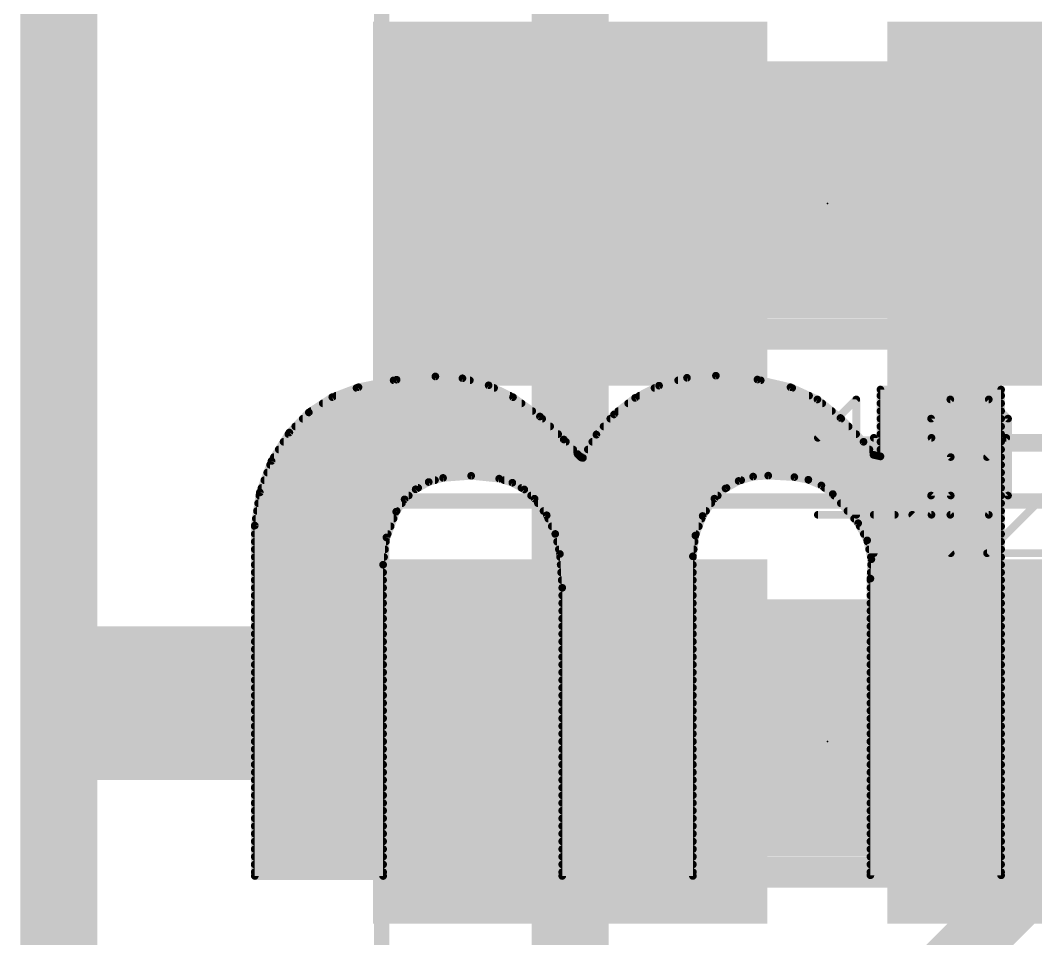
# Model space of a CAD drawing. Extents: x -29 to 78, y -15 to 21.
# Drawn here: x -0.127 to 3.228, y 6.968 to 10.004 of the extents above; entities that cross this region are included whole.
import ezdxf

# ---------------------------------------------------------------- set-up
doc = ezdxf.new("R2010")
doc.units = 0
for name, color, linetype in [('1', 12, 'CONTINUOUS'), ('16', 132, 'CONTINUOUS'), ('20', 53, 'CONTINUOUS'), ('21', 53, 'CONTINUOUS'), ('22', 53, 'CONTINUOUS'), ('23', 53, 'CONTINUOUS'), ('25', 253, 'CONTINUOUS'), ('27', 253, 'CONTINUOUS'), ('29', 253, 'CONTINUOUS'), ('31', 253, 'CONTINUOUS'), ('39', 12, 'CONTINUOUS'), ('51', 53, 'CONTINUOUS')]:
    doc.layers.add(name, color=color, linetype=linetype)

# ---------------------------------------------------------------- blocks, each defined once
blk = doc.blocks.new('RECT')
blk.add_solid([(-0.5, -0.5), (0.5, -0.5), (-0.5, 0.5), (0.5, 0.5)])

msp = doc.modelspace()

# ---------------------------------------------------------------- linework, layer by layer
at = {"layer": '1'}
for points, const_width in [([(0, 20.32), (0, 7.874)], 0.254), ([(1.69, 9.398), (1.69, 11.176)], 0.254), ([(1.69, 7.62), (1.69, 9.398)], 0.254), ([(0, 7.874), (6.35, 7.874)], 0.254), ([(0, 7.62), (0, 0)], 0.254), ([(13.97, 7.62), (0, 7.62)], 0.254), ([(1.69, 6.565), (1.69, 7.62)], 0.254), ([(1.905, 7.605), (1.69, 7.62)], 0.1524), ([(3.175, 7.112), (3.175, 7.605)], 0.2032), ([(3.175, 7.605), (3.39, 7.62)], 0.1524), ([(2.794, 6.731), (3.175, 7.112)], 0.2032)]:
    msp.add_lwpolyline(points, dxfattribs=dict(at, const_width=const_width))
for points, const_width in [([(1.7535, 9.398, 1), (1.6265, 9.398)], 0.127), ([(1.6265, 9.398, 1), (1.7535, 9.398)], 0.127), ([(0, 7.9375, 1), (0, 7.8105)], 0.127), ([(-0.0635, 7.874, 1), (0.0635, 7.874)], 0.127), ([(0.0635, 7.62, 1), (-0.0635, 7.62)], 0.127), ([(0, 7.6835, 1), (0, 7.5565)], 0.127), ([(1.7535, 7.62, 1), (1.6265, 7.62)], 0.127), ([(1.6927, 7.658, 1), (1.6873, 7.582)], 0.0762), ([(3.2258, 7.605, 1), (3.1242, 7.605)], 0.1016), ([(1.6265, 7.62, 1), (1.7535, 7.62)], 0.127), ([(1.9023, 7.567, 1), (1.9077, 7.643)], 0.0762), ([(3.1723, 7.643, 1), (3.1777, 7.567)], 0.0762), ([(3.2109, 7.0761, 1), (3.1391, 7.1479)], 0.1016), ([(3.1242, 7.112, 1), (3.2258, 7.112)], 0.1016)]:
    msp.add_lwpolyline(points, format="xyb", dxfattribs=dict(at, const_width=const_width))
at = {"layer": '16', "const_width": 0.254}
for points in [[(0, 20.32), (0, 7.874)], [(0, 7.874), (6.35, 7.874)], [(0, 7.62), (0, 0)], [(13.97, 7.62), (0, 7.62)]]:
    msp.add_lwpolyline(points, dxfattribs=at)
at = {"layer": '16', "const_width": 0.127}
for points in [[(0, 7.9375, 1), (0, 7.8105)], [(-0.0635, 7.874, 1), (0.0635, 7.874)], [(0.0635, 7.62, 1), (-0.0635, 7.62)], [(0, 7.6835, 1), (0, 7.5565)]]:
    msp.add_lwpolyline(points, format="xyb", dxfattribs=at)
at = {"layer": '20', "const_width": 0.254}
msp.add_lwpolyline([(0, 20.32), (0, 0)], dxfattribs=at)
at = {"layer": '22', "const_width": 0.0254}
for points in [[(1.1166, 8.8158), (0.9906, 8.7909)], [(1.1066, 8.8138), (1.3585, 8.8138)], [(1.2446, 8.8265), (1.1166, 8.8158)], [(1.334, 8.8204), (1.2446, 8.8265)], [(1.4206, 8.7972), (1.334, 8.8204)], [(2.076, 8.8221), (1.9837, 8.796)], [(2.0468, 8.8138), (2.3197, 8.8138)], [(2.1717, 8.829), (2.076, 8.8221)], [(2.3089, 8.8163), (2.1717, 8.829)], [(2.4181, 8.7909), (2.3089, 8.8163)], [(0.9906, 8.7909), (0.904, 8.7582)], [(0.984, 8.7884), (1.4386, 8.7884)], [(1.5011, 8.7579), (1.4206, 8.7972)], [(1.9837, 8.796), (1.9047, 8.7557)], [(1.9688, 8.7884), (2.4236, 8.7884)], [(2.507, 8.7505), (2.4181, 8.7909)], [(3.114, 8.7833), (2.7153, 8.7833)], [(2.7153, 8.7833), (2.7153, 8.5623)], [(3.114, 7.178), (3.114, 8.7833)], [(0.904, 8.7582), (0.8265, 8.7075)], [(0.9166, 8.763), (1.4907, 8.763)], [(1.59, 8.6941), (1.5011, 8.7579)], [(1.9047, 8.7557), (1.8349, 8.701)], [(1.9191, 8.763), (2.4795, 8.763)], [(2.5832, 8.6893), (2.507, 8.7505)], [(2.7153, 8.763), (3.114, 8.763)], [(0.8337, 8.7122), (1.5648, 8.7122)], [(0.8725, 8.7376), (1.5294, 8.7376)], [(1.8491, 8.7122), (2.5547, 8.7122)], [(1.8816, 8.7376), (2.5231, 8.7376)], [(2.7153, 8.7376), (3.114, 8.7376)], [(2.7153, 8.7122), (3.114, 8.7122)], [(0.8265, 8.7075), (0.762, 8.6411)], [(0.8064, 8.6868), (1.5976, 8.6868)], [(1.6688, 8.6182), (1.59, 8.6941)], [(1.8349, 8.701), (1.7767, 8.6341)], [(1.8225, 8.6868), (2.5856, 8.6868)], [(2.6594, 8.6106), (2.5832, 8.6893)], [(2.7153, 8.6868), (3.114, 8.6868)], [(0.7817, 8.6614), (1.624, 8.6614)], [(1.8004, 8.6614), (2.6102, 8.6614)], [(2.7153, 8.6614), (3.114, 8.6614)], [(0.762, 8.6411), (0.7032, 8.5472)], [(0.7429, 8.6106), (1.676, 8.6106)], [(0.7588, 8.636), (1.6503, 8.636)], [(1.7145, 8.57), (1.6688, 8.6182)], [(1.7767, 8.6341), (1.7323, 8.5573)], [(1.7631, 8.6106), (2.6594, 8.6106)], [(1.7783, 8.636), (2.6348, 8.636)], [(2.6924, 8.5674), (2.6594, 8.6106)], [(2.7153, 8.636), (3.114, 8.636)], [(2.7153, 8.6106), (3.114, 8.6106)], [(0.727, 8.5852), (1.7001, 8.5852)], [(1.7484, 8.5852), (2.6788, 8.5852)], [(2.7153, 8.5852), (3.114, 8.5852)], [(0.7032, 8.5472), (0.6645, 8.4433)], [(0.7111, 8.5598), (1.7252, 8.5598)], [(1.7236, 8.5609), (1.7145, 8.57)], [(1.7276, 8.5582), (1.7236, 8.5609)], [(1.7323, 8.5573), (1.7276, 8.5582)], [(1.7337, 8.5598), (3.114, 8.5598)], [(2.7153, 8.5623), (2.6924, 8.5674)], [(0.6984, 8.5344), (3.114, 8.5344)], [(0.6795, 8.4836), (1.2434, 8.4836)], [(0.689, 8.509), (3.114, 8.509)], [(1.1794, 8.4536), (1.2225, 8.4777)], [(1.2225, 8.4777), (1.27, 8.4912)], [(1.27, 8.4912), (1.3628, 8.4982)], [(1.3628, 8.4982), (1.4554, 8.4887)], [(1.4554, 8.4887), (1.4989, 8.4754)], [(1.472, 8.4836), (2.255, 8.4836)], [(2.2034, 8.4564), (2.2467, 8.4811)], [(2.2467, 8.4811), (2.2946, 8.4955)], [(2.2946, 8.4955), (2.3444, 8.4988)], [(2.3444, 8.4988), (2.4308, 8.4938)], [(2.4308, 8.4938), (2.4771, 8.4851)], [(2.4771, 8.4851), (2.5202, 8.4662)], [(2.4806, 8.4836), (3.114, 8.4836)], [(0.6645, 8.4433), (0.6477, 8.3337)], [(0.6701, 8.4582), (1.1877, 8.4582)], [(1.1429, 8.4203), (1.1794, 8.4536)], [(1.4989, 8.4754), (1.5385, 8.453)], [(1.5292, 8.4582), (2.2065, 8.4582)], [(1.5385, 8.453), (1.5723, 8.4226)], [(2.1666, 8.4226), (2.2034, 8.4564)], [(2.5202, 8.4662), (2.5578, 8.4379)], [(2.5308, 8.4582), (3.114, 8.4582)], [(0.6629, 8.4328), (1.1566, 8.4328)], [(1.1151, 8.3795), (1.1429, 8.4203)], [(1.5609, 8.4328), (2.1777, 8.4328)], [(1.5723, 8.4226), (1.6124, 8.3677)], [(2.1279, 8.3654), (2.1666, 8.4226)], [(2.5578, 8.4379), (2.6416, 8.3414)], [(2.5622, 8.4328), (3.114, 8.4328)], [(0.6551, 8.382), (1.1168, 8.382)], [(0.659, 8.4074), (1.1341, 8.4074)], [(1.0829, 8.2945), (1.1151, 8.3795)], [(1.5834, 8.4074), (2.1563, 8.4074)], [(1.6019, 8.382), (2.1391, 8.382)], [(2.5843, 8.4074), (3.114, 8.4074)], [(2.6063, 8.382), (3.114, 8.382)], [(0.6512, 8.3566), (1.1064, 8.3566)], [(1.6124, 8.3677), (1.6407, 8.306)], [(1.6175, 8.3566), (2.1246, 8.3566)], [(2.1037, 8.3007), (2.1279, 8.3654)], [(2.6284, 8.3566), (3.114, 8.3566)], [(0.6477, 8.3337), (0.6477, 7.1755)], [(0.6477, 8.3312), (1.0968, 8.3312)], [(1.6291, 8.3312), (2.1151, 8.3312)], [(2.6416, 8.3414), (2.6714, 8.2848)], [(2.647, 8.3312), (3.114, 8.3312)], [(0.6477, 8.3058), (1.0871, 8.3058)], [(0.6477, 8.2804), (1.0811, 8.2804)], [(1.0719, 8.2042), (1.0829, 8.2945)], [(1.6407, 8.306), (1.6561, 8.2398)], [(1.6407, 8.3058), (2.1056, 8.3058)], [(1.6466, 8.2804), (2.1013, 8.2804)], [(2.0955, 8.2321), (2.1037, 8.3007)], [(2.6604, 8.3058), (3.114, 8.3058)], [(2.6714, 8.2848), (2.6853, 8.2224)], [(2.6724, 8.2804), (3.114, 8.2804)], [(0.6477, 8.255), (1.0781, 8.255)], [(1.6526, 8.255), (2.0982, 8.255)], [(2.678, 8.255), (3.114, 8.255)], [(0.6477, 8.2296), (1.075, 8.2296)], [(1.6561, 8.2398), (1.6637, 8.128)], [(1.6568, 8.2296), (2.0955, 8.2296)], [(2.0955, 7.1755), (2.0955, 8.2321)], [(2.6853, 8.2224), (2.6822, 8.1585)], [(2.6837, 8.2296), (3.114, 8.2296)], [(0.6477, 8.2042), (1.0719, 8.2042)], [(0.6477, 8.1788), (1.0719, 8.1788)], [(1.0719, 7.1755), (1.0719, 8.2042)], [(1.6585, 8.2042), (2.0955, 8.2042)], [(1.6602, 8.1788), (2.0955, 8.1788)], [(2.6832, 8.1788), (3.114, 8.1788)], [(2.6844, 8.2042), (3.114, 8.2042)], [(0.6477, 8.1534), (1.0719, 8.1534)], [(1.662, 8.1534), (2.0955, 8.1534)], [(2.6822, 8.1585), (2.6822, 7.178)], [(2.6822, 8.1534), (3.114, 8.1534)], [(0.6477, 8.128), (1.0719, 8.128)], [(1.6637, 8.128), (1.6637, 7.1755)], [(1.6637, 8.128), (2.0955, 8.128)], [(2.6822, 8.128), (3.114, 8.128)], [(0.6477, 8.1026), (1.0719, 8.1026)], [(0.6477, 8.0772), (1.0719, 8.0772)], [(1.6637, 8.1026), (2.0955, 8.1026)], [(1.6637, 8.0772), (2.0955, 8.0772)], [(2.6822, 8.1026), (3.114, 8.1026)], [(2.6822, 8.0772), (3.114, 8.0772)], [(0.6477, 8.0518), (1.0719, 8.0518)], [(1.6637, 8.0518), (2.0955, 8.0518)], [(2.6822, 8.0518), (3.114, 8.0518)], [(0.6477, 8.0264), (1.0719, 8.0264)], [(1.6637, 8.0264), (2.0955, 8.0264)], [(2.6822, 8.0264), (3.114, 8.0264)], [(0.6477, 8.001), (1.0719, 8.001)], [(0.6477, 7.9756), (1.0719, 7.9756)], [(1.6637, 8.001), (2.0955, 8.001)], [(1.6637, 7.9756), (2.0955, 7.9756)], [(2.6822, 8.001), (3.114, 8.001)], [(2.6822, 7.9756), (3.114, 7.9756)], [(0.6477, 7.9502), (1.0719, 7.9502)], [(1.6637, 7.9502), (2.0955, 7.9502)], [(2.6822, 7.9502), (3.114, 7.9502)], [(0.6477, 7.9248), (1.0719, 7.9248)], [(1.6637, 7.9248), (2.0955, 7.9248)], [(2.6822, 7.9248), (3.114, 7.9248)], [(0.6477, 7.8994), (1.0719, 7.8994)], [(0.6477, 7.874), (1.0719, 7.874)], [(1.6637, 7.8994), (2.0955, 7.8994)], [(1.6637, 7.874), (2.0955, 7.874)], [(2.6822, 7.8994), (3.114, 7.8994)], [(2.6822, 7.874), (3.114, 7.874)], [(0.6477, 7.8486), (1.0719, 7.8486)], [(1.6637, 7.8486), (2.0955, 7.8486)], [(2.6822, 7.8486), (3.114, 7.8486)], [(0.6477, 7.8232), (1.0719, 7.8232)], [(1.6637, 7.8232), (2.0955, 7.8232)], [(2.6822, 7.8232), (3.114, 7.8232)], [(0.6477, 7.7978), (1.0719, 7.7978)], [(0.6477, 7.7724), (1.0719, 7.7724)], [(1.6637, 7.7978), (2.0955, 7.7978)], [(1.6637, 7.7724), (2.0955, 7.7724)], [(2.6822, 7.7978), (3.114, 7.7978)], [(2.6822, 7.7724), (3.114, 7.7724)], [(0.6477, 7.747), (1.0719, 7.747)], [(1.6637, 7.747), (2.0955, 7.747)], [(2.6822, 7.747), (3.114, 7.747)], [(0.6477, 7.7216), (1.0719, 7.7216)], [(1.6637, 7.7216), (2.0955, 7.7216)], [(2.6822, 7.7216), (3.114, 7.7216)], [(0.6477, 7.6962), (1.0719, 7.6962)], [(1.6637, 7.6962), (2.0955, 7.6962)], [(2.6822, 7.6962), (3.114, 7.6962)], [(0.6477, 7.6708), (1.0719, 7.6708)], [(0.6477, 7.6454), (1.0719, 7.6454)], [(1.6637, 7.6708), (2.0955, 7.6708)], [(1.6637, 7.6454), (2.0955, 7.6454)], [(2.6822, 7.6708), (3.114, 7.6708)], [(2.6822, 7.6454), (3.114, 7.6454)], [(0.6477, 7.62), (1.0719, 7.62)], [(1.6637, 7.62), (2.0955, 7.62)], [(2.6822, 7.62), (3.114, 7.62)], [(0.6477, 7.5946), (1.0719, 7.5946)], [(1.6637, 7.5946), (2.0955, 7.5946)], [(2.6822, 7.5946), (3.114, 7.5946)], [(0.6477, 7.5692), (1.0719, 7.5692)], [(0.6477, 7.5438), (1.0719, 7.5438)], [(1.6637, 7.5692), (2.0955, 7.5692)], [(1.6637, 7.5438), (2.0955, 7.5438)], [(2.6822, 7.5692), (3.114, 7.5692)], [(2.6822, 7.5438), (3.114, 7.5438)], [(0.6477, 7.5184), (1.0719, 7.5184)], [(1.6637, 7.5184), (2.0955, 7.5184)], [(2.6822, 7.5184), (3.114, 7.5184)], [(0.6477, 7.493), (1.0719, 7.493)], [(1.6637, 7.493), (2.0955, 7.493)], [(2.6822, 7.493), (3.114, 7.493)], [(0.6477, 7.4676), (1.0719, 7.4676)], [(0.6477, 7.4422), (1.0719, 7.4422)], [(1.6637, 7.4676), (2.0955, 7.4676)], [(1.6637, 7.4422), (2.0955, 7.4422)], [(2.6822, 7.4676), (3.114, 7.4676)], [(2.6822, 7.4422), (3.114, 7.4422)], [(0.6477, 7.4168), (1.0719, 7.4168)], [(1.6637, 7.4168), (2.0955, 7.4168)], [(2.6822, 7.4168), (3.114, 7.4168)], [(0.6477, 7.3914), (1.0719, 7.3914)], [(1.6637, 7.3914), (2.0955, 7.3914)], [(2.6822, 7.3914), (3.114, 7.3914)], [(0.6477, 7.366), (1.0719, 7.366)], [(0.6477, 7.3406), (1.0719, 7.3406)], [(1.6637, 7.366), (2.0955, 7.366)], [(1.6637, 7.3406), (2.0955, 7.3406)], [(2.6822, 7.366), (3.114, 7.366)], [(2.6822, 7.3406), (3.114, 7.3406)], [(0.6477, 7.3152), (1.0719, 7.3152)], [(1.6637, 7.3152), (2.0955, 7.3152)], [(2.6822, 7.3152), (3.114, 7.3152)], [(0.6477, 7.2898), (1.0719, 7.2898)], [(1.6637, 7.2898), (2.0955, 7.2898)], [(2.6822, 7.2898), (3.114, 7.2898)], [(0.6477, 7.2644), (1.0719, 7.2644)], [(0.6477, 7.239), (1.0719, 7.239)], [(1.6637, 7.2644), (2.0955, 7.2644)], [(1.6637, 7.239), (2.0955, 7.239)], [(2.6822, 7.2644), (3.114, 7.2644)], [(2.6822, 7.239), (3.114, 7.239)], [(0.6477, 7.2136), (1.0719, 7.2136)], [(1.6637, 7.2136), (2.0955, 7.2136)], [(2.6822, 7.2136), (3.114, 7.2136)], [(0.6477, 7.1882), (1.0719, 7.1882)], [(0.6477, 7.1755), (1.0719, 7.1755)], [(1.6637, 7.1882), (2.0955, 7.1882)], [(1.6637, 7.1755), (2.0955, 7.1755)], [(2.6822, 7.1882), (3.114, 7.1882)], [(2.6822, 7.178), (3.114, 7.178)]]:
    msp.add_lwpolyline(points, dxfattribs=at)
at = {"layer": '22', "const_width": 0.0127}
for points in [[(1.1066, 8.8201, 1), (1.1066, 8.8075)], [(1.1161, 8.8221, 1), (1.1171, 8.8095)], [(1.1178, 8.8096, 1), (1.1154, 8.822)], [(1.245, 8.8328, 1), (1.2442, 8.8202)], [(1.2451, 8.8202, 1), (1.2441, 8.8328)], [(1.3356, 8.8265, 1), (1.3324, 8.8142)], [(1.3336, 8.814, 1), (1.3344, 8.8267)], [(1.3585, 8.8075, 1), (1.3585, 8.8201)], [(2.0468, 8.8201, 1), (2.0468, 8.8075)], [(2.0756, 8.8284, 1), (2.0765, 8.8157)], [(2.0777, 8.8159, 1), (2.0743, 8.8282)], [(2.1723, 8.8353, 1), (2.1711, 8.8227)], [(2.1722, 8.8227, 1), (2.1712, 8.8353)], [(2.3103, 8.8225, 1), (2.3075, 8.8101)], [(2.3083, 8.81, 1), (2.3095, 8.8226)], [(2.3197, 8.8075, 1), (2.3197, 8.8201)], [(0.984, 8.7948, 1), (0.984, 8.7821)], [(0.9894, 8.7971, 1), (0.9918, 8.7847)], [(0.9928, 8.785, 1), (0.9884, 8.7968)], [(1.4234, 8.8029, 1), (1.4178, 8.7915)], [(1.4189, 8.7911, 1), (1.4222, 8.8033)], [(1.4386, 8.7821, 1), (1.4386, 8.7948)], [(1.9688, 8.7948, 1), (1.9688, 8.7821)], [(1.982, 8.8021, 1), (1.9854, 8.7899)], [(1.9866, 8.7903, 1), (1.9808, 8.8017)], [(2.4207, 8.7967, 1), (2.4155, 8.7851)], [(2.4167, 8.7847, 1), (2.4195, 8.7971)], [(2.4236, 8.7821, 1), (2.4236, 8.7948)], [(2.7153, 8.7896, 1), (2.7153, 8.777)], [(2.7216, 8.7833, 1), (2.709, 8.7833)], [(3.1204, 8.7833, 1), (3.1077, 8.7833)], [(3.114, 8.777, 1), (3.114, 8.7896)], [(0.9017, 8.7642, 1), (0.9062, 8.7523)], [(0.9074, 8.7529, 1), (0.9005, 8.7636)], [(0.9166, 8.7693, 1), (0.9166, 8.7567)], [(1.4907, 8.7567, 1), (1.4907, 8.7693)], [(1.5048, 8.7631, 1), (1.4974, 8.7527)], [(1.4983, 8.7522, 1), (1.5039, 8.7636)], [(1.9018, 8.7613, 1), (1.9076, 8.75)], [(1.9086, 8.7507, 1), (1.9008, 8.7607)], [(1.9191, 8.7693, 1), (1.9191, 8.7567)], [(2.4795, 8.7567, 1), (2.4795, 8.7693)], [(2.511, 8.7554, 1), (2.5031, 8.7455)], [(2.5044, 8.7447, 1), (2.5097, 8.7562)], [(2.7153, 8.7693, 1), (2.7153, 8.7567)], [(3.114, 8.7567, 1), (3.114, 8.7693)], [(0.8337, 8.7186, 1), (0.8337, 8.7059)], [(0.8725, 8.7439, 1), (0.8725, 8.7313)], [(1.5294, 8.7313, 1), (1.5294, 8.7439)], [(1.5648, 8.7059, 1), (1.5648, 8.7186)], [(1.8491, 8.7186, 1), (1.8491, 8.7059)], [(1.8816, 8.7439, 1), (1.8816, 8.7313)], [(2.5231, 8.7313, 1), (2.5231, 8.7439)], [(2.5547, 8.7059, 1), (2.5547, 8.7186)], [(2.7153, 8.7439, 1), (2.7153, 8.7313)], [(2.7153, 8.7186, 1), (2.7153, 8.7059)], [(3.114, 8.7313, 1), (3.114, 8.7439)], [(3.114, 8.7059, 1), (3.114, 8.7186)], [(0.8064, 8.6931, 1), (0.8064, 8.6805)], [(0.823, 8.7128, 1), (0.83, 8.7022)], [(0.8311, 8.7031, 1), (0.822, 8.7119)], [(1.5944, 8.6987, 1), (1.5856, 8.6895)], [(1.5863, 8.6889, 1), (1.5937, 8.6993)], [(1.5976, 8.6805, 1), (1.5976, 8.6931)], [(1.8225, 8.6931, 1), (1.8225, 8.6805)], [(1.8309, 8.706, 1), (1.8388, 8.696)], [(1.8396, 8.6969, 1), (1.8301, 8.7052)], [(2.5878, 8.6937, 1), (2.5786, 8.6849)], [(2.5792, 8.6843, 1), (2.5872, 8.6943)], [(2.5856, 8.6805, 1), (2.5856, 8.6931)], [(2.7153, 8.6931, 1), (2.7153, 8.6805)], [(3.114, 8.6805, 1), (3.114, 8.6931)], [(0.7817, 8.6677, 1), (0.7817, 8.6551)], [(1.624, 8.6551, 1), (1.624, 8.6677)], [(1.8004, 8.6677, 1), (1.8004, 8.6551)], [(2.6102, 8.6551, 1), (2.6102, 8.6677)], [(2.7153, 8.6677, 1), (2.7153, 8.6551)], [(3.114, 8.6551, 1), (3.114, 8.6677)], [(0.7429, 8.6169, 1), (0.7429, 8.6043)], [(0.7588, 8.6424, 1), (0.7588, 8.6297)], [(0.7574, 8.6455, 1), (0.7666, 8.6367)], [(0.7674, 8.6377, 1), (0.7566, 8.6445)], [(1.6503, 8.6297, 1), (1.6503, 8.6424)], [(1.6734, 8.6226, 1), (1.6642, 8.6138)], [(1.6644, 8.6136, 1), (1.6732, 8.6228)], [(1.676, 8.6043, 1), (1.676, 8.6169)], [(1.7631, 8.6169, 1), (1.7631, 8.6043)], [(1.7719, 8.6383, 1), (1.7815, 8.6299)], [(1.7822, 8.6309, 1), (1.7712, 8.6373)], [(1.7783, 8.6424, 1), (1.7783, 8.6297)], [(2.6348, 8.6297, 1), (2.6348, 8.6424)], [(2.6644, 8.6145, 1), (2.6544, 8.6067)], [(2.6594, 8.6043, 1), (2.6594, 8.6169)], [(2.7153, 8.6424, 1), (2.7153, 8.6297)], [(2.7153, 8.6169, 1), (2.7153, 8.6043)], [(3.114, 8.6297, 1), (3.114, 8.6424)], [(3.114, 8.6043, 1), (3.114, 8.6169)], [(0.727, 8.5915, 1), (0.727, 8.5789)], [(1.7001, 8.5789, 1), (1.7001, 8.5915)], [(1.7484, 8.5915, 1), (1.7484, 8.5789)], [(2.6548, 8.6062, 1), (2.664, 8.615)], [(2.6788, 8.5789, 1), (2.6788, 8.5915)], [(2.7153, 8.5915, 1), (2.7153, 8.5789)], [(3.114, 8.5789, 1), (3.114, 8.5915)], [(0.6978, 8.5505, 1), (0.7085, 8.5438)], [(0.7091, 8.5449, 1), (0.6972, 8.5494)], [(0.7111, 8.5662, 1), (0.7111, 8.5535)], [(1.719, 8.5745, 1), (1.71, 8.5655)], [(1.7099, 8.5656, 1), (1.7191, 8.5744)], [(1.7271, 8.5662, 1), (1.7201, 8.5556)], [(1.7191, 8.5564, 1), (1.7281, 8.5654)], [(1.7288, 8.5645, 1), (1.7264, 8.552)], [(1.724, 8.553, 1), (1.7311, 8.5635)], [(1.7252, 8.5535, 1), (1.7252, 8.5662)], [(1.7268, 8.5605, 1), (1.7378, 8.5541)], [(1.7337, 8.5662, 1), (1.7337, 8.5535)], [(1.7311, 8.5511, 1), (1.7335, 8.5635)], [(2.6938, 8.5736, 1), (2.691, 8.5612)], [(2.6874, 8.5635, 1), (2.6974, 8.5713)], [(2.709, 8.5623, 1), (2.7216, 8.5623)], [(2.7139, 8.5561, 1), (2.7167, 8.5685)], [(3.114, 8.5535, 1), (3.114, 8.5662)], [(0.6984, 8.5407, 1), (0.6984, 8.5281)], [(3.114, 8.5281, 1), (3.114, 8.5407)], [(0.6795, 8.49, 1), (0.6795, 8.4773)], [(0.689, 8.5153, 1), (0.689, 8.5027)], [(1.2208, 8.4838, 1), (1.2243, 8.4715)], [(1.2256, 8.4721, 1), (1.2194, 8.4832)], [(1.2434, 8.4773, 1), (1.2434, 8.49)], [(1.2695, 8.4975, 1), (1.2705, 8.4849)], [(1.2717, 8.4851, 1), (1.2683, 8.4973)], [(1.3635, 8.5045, 1), (1.3622, 8.4918)], [(1.3633, 8.4918, 1), (1.3623, 8.5045)], [(1.4573, 8.4948, 1), (1.4535, 8.4826)], [(1.4548, 8.4824, 1), (1.456, 8.495)], [(1.472, 8.49, 1), (1.472, 8.4773)], [(2.2449, 8.4872, 1), (2.2486, 8.475)], [(2.2499, 8.4756, 1), (2.2436, 8.4866)], [(2.255, 8.4773, 1), (2.255, 8.49)], [(2.2942, 8.5018, 1), (2.295, 8.4892)], [(2.2964, 8.4894, 1), (2.2927, 8.5016)], [(2.3448, 8.5051, 1), (2.344, 8.4925)], [(2.3448, 8.4925, 1), (2.344, 8.5051)], [(2.432, 8.5, 1), (2.4296, 8.4876)], [(2.4304, 8.4875, 1), (2.4312, 8.5001)], [(2.4796, 8.491, 1), (2.4745, 8.4793)], [(2.4806, 8.49, 1), (2.4806, 8.4773)], [(2.4759, 8.4789, 1), (2.4782, 8.4914)], [(3.114, 8.5027, 1), (3.114, 8.5153)], [(3.114, 8.4773, 1), (3.114, 8.49)], [(0.6708, 8.4423, 1), (0.6583, 8.4442)], [(0.6701, 8.4645, 1), (0.6701, 8.4519)], [(1.1763, 8.4591, 1), (1.1825, 8.448)], [(1.1837, 8.4489, 1), (1.1751, 8.4583)], [(1.1877, 8.4519, 1), (1.1877, 8.4645)], [(1.502, 8.4809, 1), (1.4958, 8.4698)], [(1.497, 8.4693, 1), (1.5007, 8.4814)], [(1.5292, 8.4645, 1), (1.5292, 8.4519)], [(1.5427, 8.4577, 1), (1.5342, 8.4483)], [(1.5353, 8.4475, 1), (1.5416, 8.4585)], [(2.2002, 8.4619, 1), (2.2065, 8.4509)], [(2.2077, 8.4517, 1), (2.1991, 8.4611)], [(2.2065, 8.4519, 1), (2.2065, 8.4645)], [(2.524, 8.4713, 1), (2.5163, 8.4611)], [(2.5176, 8.4604, 1), (2.5227, 8.472)], [(2.5308, 8.4645, 1), (2.5308, 8.4519)], [(3.114, 8.4519, 1), (3.114, 8.4645)], [(0.6629, 8.4391, 1), (0.6629, 8.4265)], [(0.6586, 8.4455, 1), (0.6705, 8.441)], [(1.1387, 8.425, 1), (1.1472, 8.4156)], [(1.1482, 8.4167, 1), (1.1377, 8.4239)], [(1.1566, 8.4265, 1), (1.1566, 8.4391)], [(1.5609, 8.4391, 1), (1.5609, 8.4265)], [(1.5774, 8.4263, 1), (1.5672, 8.4189)], [(1.5681, 8.4179, 1), (1.5765, 8.4273)], [(2.1623, 8.4273, 1), (2.1709, 8.4179)], [(2.1719, 8.419, 1), (2.1613, 8.4262)], [(2.1777, 8.4265, 1), (2.1777, 8.4391)], [(2.5626, 8.4421, 1), (2.553, 8.4337)], [(2.554, 8.4328, 1), (2.5616, 8.443)], [(2.5622, 8.4391, 1), (2.5622, 8.4265)], [(3.114, 8.4265, 1), (3.114, 8.4391)], [(0.6551, 8.3883, 1), (0.6551, 8.3757)], [(0.659, 8.4138, 1), (0.659, 8.4011)], [(1.1099, 8.3831, 1), (1.1203, 8.3759)], [(1.121, 8.3772, 1), (1.1092, 8.3818)], [(1.1168, 8.3757, 1), (1.1168, 8.3883)], [(1.1341, 8.4011, 1), (1.1341, 8.4138)], [(1.5834, 8.4138, 1), (1.5834, 8.4011)], [(1.6019, 8.3883, 1), (1.6019, 8.3757)], [(2.1391, 8.3757, 1), (2.1391, 8.3883)], [(2.1563, 8.4011, 1), (2.1563, 8.4138)], [(2.5843, 8.4138, 1), (2.5843, 8.4011)], [(2.6063, 8.3883, 1), (2.6063, 8.3757)], [(3.114, 8.4011, 1), (3.114, 8.4138)], [(3.114, 8.3757, 1), (3.114, 8.3883)], [(0.6512, 8.3629, 1), (0.6512, 8.3503)], [(1.1064, 8.3503, 1), (1.1064, 8.3629)], [(1.6181, 8.3704, 1), (1.6066, 8.3651)], [(1.6072, 8.364, 1), (1.6175, 8.3715)], [(1.6175, 8.3629, 1), (1.6175, 8.3503)], [(2.1226, 8.369, 1), (2.1331, 8.3618)], [(2.1338, 8.3632, 1), (2.1219, 8.3676)], [(2.1246, 8.3503, 1), (2.1246, 8.3629)], [(2.6284, 8.3629, 1), (2.6284, 8.3503)], [(3.114, 8.3503, 1), (3.114, 8.3629)], [(0.6477, 8.3376, 1), (0.6477, 8.3249)], [(0.6414, 8.3347, 1), (0.654, 8.3327)], [(0.6541, 8.3337, 1), (0.6414, 8.3337)], [(1.0968, 8.3249, 1), (1.0968, 8.3376)], [(1.6291, 8.3376, 1), (1.6291, 8.3249)], [(2.1151, 8.3249, 1), (2.1151, 8.3376)], [(2.6472, 8.3444, 1), (2.636, 8.3384)], [(2.6368, 8.3372, 1), (2.6464, 8.3456)], [(2.647, 8.3376, 1), (2.647, 8.3249)], [(3.114, 8.3249, 1), (3.114, 8.3376)], [(0.6477, 8.3121, 1), (0.6477, 8.2995)], [(0.6477, 8.2867, 1), (0.6477, 8.2741)], [(1.0892, 8.2937, 1), (1.0765, 8.2952)], [(1.0769, 8.2967, 1), (1.0888, 8.2922)], [(1.0811, 8.2741, 1), (1.0811, 8.2867)], [(1.0871, 8.2995, 1), (1.0871, 8.3121)], [(1.6469, 8.3074, 1), (1.6345, 8.3045)], [(1.6407, 8.3121, 1), (1.6407, 8.2995)], [(1.6349, 8.3033, 1), (1.6464, 8.3086)], [(1.6466, 8.2867, 1), (1.6466, 8.2741)], [(2.11, 8.2999, 1), (2.0974, 8.3014)], [(2.0978, 8.3029, 1), (2.1097, 8.2985)], [(2.1013, 8.2741, 1), (2.1013, 8.2867)], [(2.1056, 8.2995, 1), (2.1056, 8.3121)], [(2.6604, 8.3121, 1), (2.6604, 8.2995)], [(2.6776, 8.2862, 1), (2.6652, 8.2834)], [(2.6658, 8.2819, 1), (2.677, 8.2878)], [(2.6724, 8.2867, 1), (2.6724, 8.2741)], [(3.114, 8.2995, 1), (3.114, 8.3121)], [(3.114, 8.2741, 1), (3.114, 8.2867)], [(0.6477, 8.2614, 1), (0.6477, 8.2487)], [(1.0781, 8.2487, 1), (1.0781, 8.2614)], [(1.6526, 8.2614, 1), (1.6526, 8.2487)], [(2.0982, 8.2487, 1), (2.0982, 8.2614)], [(2.678, 8.2614, 1), (2.678, 8.2487)], [(3.114, 8.2487, 1), (3.114, 8.2614)], [(0.6477, 8.2359, 1), (0.6477, 8.2233)], [(1.075, 8.2233, 1), (1.075, 8.2359)], [(1.6624, 8.2402, 1), (1.6498, 8.2394)], [(1.6499, 8.2384, 1), (1.6623, 8.2412)], [(1.6568, 8.2359, 1), (1.6568, 8.2233)], [(2.0892, 8.2329, 1), (2.1018, 8.2313)], [(2.1018, 8.2321, 1), (2.0892, 8.2321)], [(2.0955, 8.2233, 1), (2.0955, 8.2359)], [(2.6837, 8.2359, 1), (2.6837, 8.2233)], [(2.6916, 8.2221, 1), (2.6789, 8.2227)], [(2.6791, 8.221, 1), (2.6915, 8.2238)], [(3.114, 8.2233, 1), (3.114, 8.2359)], [(0.6477, 8.1852, 1), (0.6477, 8.1725)], [(0.6477, 8.2105, 1), (0.6477, 8.1979)], [(1.0783, 8.2042, 1), (1.0655, 8.2042)], [(1.0656, 8.205, 1), (1.0782, 8.2034)], [(1.0719, 8.1979, 1), (1.0719, 8.2105)], [(1.0719, 8.1725, 1), (1.0719, 8.1852)], [(1.6585, 8.2105, 1), (1.6585, 8.1979)], [(1.6602, 8.1852, 1), (1.6602, 8.1725)], [(2.0955, 8.1979, 1), (2.0955, 8.2105)], [(2.0955, 8.1725, 1), (2.0955, 8.1852)], [(2.6832, 8.1852, 1), (2.6832, 8.1725)], [(2.6844, 8.2105, 1), (2.6844, 8.1979)], [(3.114, 8.1979, 1), (3.114, 8.2105)], [(3.114, 8.1725, 1), (3.114, 8.1852)], [(0.6477, 8.1597, 1), (0.6477, 8.1471)], [(1.0719, 8.1471, 1), (1.0719, 8.1597)], [(1.662, 8.1597, 1), (1.662, 8.1471)], [(2.0955, 8.1471, 1), (2.0955, 8.1597)], [(2.6822, 8.1597, 1), (2.6822, 8.1471)], [(2.6759, 8.1588, 1), (2.6885, 8.1582)], [(2.6885, 8.1585, 1), (2.6759, 8.1585)], [(3.114, 8.1471, 1), (3.114, 8.1597)], [(0.6477, 8.1343, 1), (0.6477, 8.1217)], [(1.0719, 8.1217, 1), (1.0719, 8.1343)], [(1.6701, 8.128, 1), (1.6574, 8.128)], [(1.6574, 8.1276, 1), (1.67, 8.1284)], [(1.6637, 8.1343, 1), (1.6637, 8.1217)], [(2.0955, 8.1217, 1), (2.0955, 8.1343)], [(2.6822, 8.1343, 1), (2.6822, 8.1217)], [(3.114, 8.1217, 1), (3.114, 8.1343)], [(0.6477, 8.109, 1), (0.6477, 8.0963)], [(0.6477, 8.0836, 1), (0.6477, 8.0709)], [(1.0719, 8.0963, 1), (1.0719, 8.109)], [(1.0719, 8.0709, 1), (1.0719, 8.0836)], [(1.6637, 8.109, 1), (1.6637, 8.0963)], [(1.6637, 8.0836, 1), (1.6637, 8.0709)], [(2.0955, 8.0963, 1), (2.0955, 8.109)], [(2.0955, 8.0709, 1), (2.0955, 8.0836)], [(2.6822, 8.109, 1), (2.6822, 8.0963)], [(2.6822, 8.0836, 1), (2.6822, 8.0709)], [(3.114, 8.0963, 1), (3.114, 8.109)], [(3.114, 8.0709, 1), (3.114, 8.0836)], [(0.6477, 8.0581, 1), (0.6477, 8.0455)], [(1.0719, 8.0455, 1), (1.0719, 8.0581)], [(1.6637, 8.0581, 1), (1.6637, 8.0455)], [(2.0955, 8.0455, 1), (2.0955, 8.0581)], [(2.6822, 8.0581, 1), (2.6822, 8.0455)], [(3.114, 8.0455, 1), (3.114, 8.0581)], [(0.6477, 8.0328, 1), (0.6477, 8.0201)], [(1.0719, 8.0201, 1), (1.0719, 8.0328)], [(1.6637, 8.0328, 1), (1.6637, 8.0201)], [(2.0955, 8.0201, 1), (2.0955, 8.0328)], [(2.6822, 8.0328, 1), (2.6822, 8.0201)], [(3.114, 8.0201, 1), (3.114, 8.0328)], [(0.6477, 7.982, 1), (0.6477, 7.9692)], [(0.6477, 8.0074, 1), (0.6477, 7.9947)], [(1.0719, 7.9947, 1), (1.0719, 8.0074)], [(1.0719, 7.9692, 1), (1.0719, 7.982)], [(1.6637, 7.982, 1), (1.6637, 7.9692)], [(1.6637, 8.0074, 1), (1.6637, 7.9947)], [(2.0955, 7.9947, 1), (2.0955, 8.0074)], [(2.0955, 7.9692, 1), (2.0955, 7.982)], [(2.6822, 7.982, 1), (2.6822, 7.9692)], [(2.6822, 8.0074, 1), (2.6822, 7.9947)], [(3.114, 7.9947, 1), (3.114, 8.0074)], [(3.114, 7.9692, 1), (3.114, 7.982)], [(0.6477, 7.9566, 1), (0.6477, 7.9439)], [(1.0719, 7.9439, 1), (1.0719, 7.9566)], [(1.6637, 7.9566, 1), (1.6637, 7.9439)], [(2.0955, 7.9439, 1), (2.0955, 7.9566)], [(2.6822, 7.9566, 1), (2.6822, 7.9439)], [(3.114, 7.9439, 1), (3.114, 7.9566)], [(0.6477, 7.9312, 1), (0.6477, 7.9184)], [(1.0719, 7.9184, 1), (1.0719, 7.9312)], [(1.6637, 7.9312, 1), (1.6637, 7.9184)], [(2.0955, 7.9184, 1), (2.0955, 7.9312)], [(2.6822, 7.9312, 1), (2.6822, 7.9184)], [(3.114, 7.9184, 1), (3.114, 7.9312)], [(0.6477, 7.9058, 1), (0.6477, 7.893)], [(0.6477, 7.8804, 1), (0.6477, 7.8677)], [(1.0719, 7.893, 1), (1.0719, 7.9058)], [(1.0719, 7.8677, 1), (1.0719, 7.8804)], [(1.6637, 7.9058, 1), (1.6637, 7.893)], [(1.6637, 7.8804, 1), (1.6637, 7.8677)], [(2.0955, 7.893, 1), (2.0955, 7.9058)], [(2.0955, 7.8677, 1), (2.0955, 7.8804)], [(2.6822, 7.9058, 1), (2.6822, 7.893)], [(2.6822, 7.8804, 1), (2.6822, 7.8677)], [(3.114, 7.893, 1), (3.114, 7.9058)], [(3.114, 7.8677, 1), (3.114, 7.8804)], [(0.6477, 7.855, 1), (0.6477, 7.8422)], [(1.0719, 7.8422, 1), (1.0719, 7.855)], [(1.6637, 7.855, 1), (1.6637, 7.8422)], [(2.0955, 7.8422, 1), (2.0955, 7.855)], [(2.6822, 7.855, 1), (2.6822, 7.8422)], [(3.114, 7.8422, 1), (3.114, 7.855)], [(0.6477, 7.8296, 1), (0.6477, 7.8168)], [(1.0719, 7.8168, 1), (1.0719, 7.8296)], [(1.6637, 7.8296, 1), (1.6637, 7.8168)], [(2.0955, 7.8168, 1), (2.0955, 7.8296)], [(2.6822, 7.8296, 1), (2.6822, 7.8168)], [(3.114, 7.8168, 1), (3.114, 7.8296)], [(0.6477, 7.7788, 1), (0.6477, 7.766)], [(0.6477, 7.8042, 1), (0.6477, 7.7915)], [(1.0719, 7.7915, 1), (1.0719, 7.8042)], [(1.0719, 7.766, 1), (1.0719, 7.7788)], [(1.6637, 7.7788, 1), (1.6637, 7.766)], [(1.6637, 7.8042, 1), (1.6637, 7.7915)], [(2.0955, 7.7915, 1), (2.0955, 7.8042)], [(2.0955, 7.766, 1), (2.0955, 7.7788)], [(2.6822, 7.7788, 1), (2.6822, 7.766)], [(2.6822, 7.8042, 1), (2.6822, 7.7915)], [(3.114, 7.7915, 1), (3.114, 7.8042)], [(3.114, 7.766, 1), (3.114, 7.7788)], [(0.6477, 7.7534, 1), (0.6477, 7.7407)], [(1.0719, 7.7407, 1), (1.0719, 7.7534)], [(1.6637, 7.7534, 1), (1.6637, 7.7407)], [(2.0955, 7.7407, 1), (2.0955, 7.7534)], [(2.6822, 7.7534, 1), (2.6822, 7.7407)], [(3.114, 7.7407, 1), (3.114, 7.7534)], [(0.6477, 7.728, 1), (0.6477, 7.7153)], [(1.0719, 7.7153, 1), (1.0719, 7.728)], [(1.6637, 7.728, 1), (1.6637, 7.7153)], [(2.0955, 7.7153, 1), (2.0955, 7.728)], [(2.6822, 7.728, 1), (2.6822, 7.7153)], [(3.114, 7.7153, 1), (3.114, 7.728)], [(0.6477, 7.7026, 1), (0.6477, 7.6898)], [(1.0719, 7.6898, 1), (1.0719, 7.7026)], [(1.6637, 7.7026, 1), (1.6637, 7.6898)], [(2.0955, 7.6898, 1), (2.0955, 7.7026)], [(2.6822, 7.7026, 1), (2.6822, 7.6898)], [(3.114, 7.6898, 1), (3.114, 7.7026)], [(0.6477, 7.6772, 1), (0.6477, 7.6645)], [(0.6477, 7.6518, 1), (0.6477, 7.6391)], [(1.0719, 7.6645, 1), (1.0719, 7.6772)], [(1.0719, 7.6391, 1), (1.0719, 7.6518)], [(1.6637, 7.6772, 1), (1.6637, 7.6645)], [(1.6637, 7.6518, 1), (1.6637, 7.6391)], [(2.0955, 7.6645, 1), (2.0955, 7.6772)], [(2.0955, 7.6391, 1), (2.0955, 7.6518)], [(2.6822, 7.6772, 1), (2.6822, 7.6645)], [(2.6822, 7.6518, 1), (2.6822, 7.6391)], [(3.114, 7.6645, 1), (3.114, 7.6772)], [(3.114, 7.6391, 1), (3.114, 7.6518)], [(0.6477, 7.6264, 1), (0.6477, 7.6136)], [(1.0719, 7.6136, 1), (1.0719, 7.6264)], [(1.6637, 7.6264, 1), (1.6637, 7.6136)], [(2.0955, 7.6136, 1), (2.0955, 7.6264)], [(2.6822, 7.6264, 1), (2.6822, 7.6136)], [(3.114, 7.6136, 1), (3.114, 7.6264)], [(0.6477, 7.601, 1), (0.6477, 7.5883)], [(1.0719, 7.5883, 1), (1.0719, 7.601)], [(1.6637, 7.601, 1), (1.6637, 7.5883)], [(2.0955, 7.5883, 1), (2.0955, 7.601)], [(2.6822, 7.601, 1), (2.6822, 7.5883)], [(3.114, 7.5883, 1), (3.114, 7.601)], [(0.6477, 7.5502, 1), (0.6477, 7.5374)], [(0.6477, 7.5756, 1), (0.6477, 7.5629)], [(1.0719, 7.5629, 1), (1.0719, 7.5756)], [(1.0719, 7.5374, 1), (1.0719, 7.5502)], [(1.6637, 7.5502, 1), (1.6637, 7.5374)], [(1.6637, 7.5756, 1), (1.6637, 7.5629)], [(2.0955, 7.5629, 1), (2.0955, 7.5756)], [(2.0955, 7.5374, 1), (2.0955, 7.5502)], [(2.6822, 7.5502, 1), (2.6822, 7.5374)], [(2.6822, 7.5756, 1), (2.6822, 7.5629)], [(3.114, 7.5629, 1), (3.114, 7.5756)], [(3.114, 7.5374, 1), (3.114, 7.5502)], [(0.6477, 7.5248, 1), (0.6477, 7.5121)], [(1.0719, 7.5121, 1), (1.0719, 7.5248)], [(1.6637, 7.5248, 1), (1.6637, 7.5121)], [(2.0955, 7.5121, 1), (2.0955, 7.5248)], [(2.6822, 7.5248, 1), (2.6822, 7.5121)], [(3.114, 7.5121, 1), (3.114, 7.5248)], [(0.6477, 7.4994, 1), (0.6477, 7.4867)], [(1.0719, 7.4867, 1), (1.0719, 7.4994)], [(1.6637, 7.4994, 1), (1.6637, 7.4867)], [(2.0955, 7.4867, 1), (2.0955, 7.4994)], [(2.6822, 7.4994, 1), (2.6822, 7.4867)], [(3.114, 7.4867, 1), (3.114, 7.4994)], [(0.6477, 7.474, 1), (0.6477, 7.4612)], [(0.6477, 7.4486, 1), (0.6477, 7.4359)], [(1.0719, 7.4612, 1), (1.0719, 7.474)], [(1.0719, 7.4359, 1), (1.0719, 7.4486)], [(1.6637, 7.474, 1), (1.6637, 7.4612)], [(1.6637, 7.4486, 1), (1.6637, 7.4359)], [(2.0955, 7.4612, 1), (2.0955, 7.474)], [(2.0955, 7.4359, 1), (2.0955, 7.4486)], [(2.6822, 7.474, 1), (2.6822, 7.4612)], [(2.6822, 7.4486, 1), (2.6822, 7.4359)], [(3.114, 7.4612, 1), (3.114, 7.474)], [(3.114, 7.4359, 1), (3.114, 7.4486)], [(0.6477, 7.4232, 1), (0.6477, 7.4104)], [(1.0719, 7.4104, 1), (1.0719, 7.4232)], [(1.6637, 7.4232, 1), (1.6637, 7.4104)], [(2.0955, 7.4104, 1), (2.0955, 7.4232)], [(2.6822, 7.4232, 1), (2.6822, 7.4104)], [(3.114, 7.4104, 1), (3.114, 7.4232)], [(0.6477, 7.3978, 1), (0.6477, 7.385)], [(1.0719, 7.385, 1), (1.0719, 7.3978)], [(1.6637, 7.3978, 1), (1.6637, 7.385)], [(2.0955, 7.385, 1), (2.0955, 7.3978)], [(2.6822, 7.3978, 1), (2.6822, 7.385)], [(3.114, 7.385, 1), (3.114, 7.3978)], [(0.6477, 7.347, 1), (0.6477, 7.3342)], [(0.6477, 7.3724, 1), (0.6477, 7.3597)], [(1.0719, 7.3597, 1), (1.0719, 7.3724)], [(1.0719, 7.3342, 1), (1.0719, 7.347)], [(1.6637, 7.347, 1), (1.6637, 7.3342)], [(1.6637, 7.3724, 1), (1.6637, 7.3597)], [(2.0955, 7.3597, 1), (2.0955, 7.3724)], [(2.0955, 7.3342, 1), (2.0955, 7.347)], [(2.6822, 7.347, 1), (2.6822, 7.3342)], [(2.6822, 7.3724, 1), (2.6822, 7.3597)], [(3.114, 7.3597, 1), (3.114, 7.3724)], [(3.114, 7.3342, 1), (3.114, 7.347)], [(0.6477, 7.3216, 1), (0.6477, 7.3088)], [(1.0719, 7.3088, 1), (1.0719, 7.3216)], [(1.6637, 7.3216, 1), (1.6637, 7.3088)], [(2.0955, 7.3088, 1), (2.0955, 7.3216)], [(2.6822, 7.3216, 1), (2.6822, 7.3088)], [(3.114, 7.3088, 1), (3.114, 7.3216)], [(0.6477, 7.2962, 1), (0.6477, 7.2835)], [(1.0719, 7.2835, 1), (1.0719, 7.2962)], [(1.6637, 7.2962, 1), (1.6637, 7.2835)], [(2.0955, 7.2835, 1), (2.0955, 7.2962)], [(2.6822, 7.2962, 1), (2.6822, 7.2835)], [(3.114, 7.2835, 1), (3.114, 7.2962)], [(0.6477, 7.2708, 1), (0.6477, 7.258)], [(0.6477, 7.2454, 1), (0.6477, 7.2327)], [(1.0719, 7.258, 1), (1.0719, 7.2708)], [(1.0719, 7.2327, 1), (1.0719, 7.2454)], [(1.6637, 7.2708, 1), (1.6637, 7.258)], [(1.6637, 7.2454, 1), (1.6637, 7.2327)], [(2.0955, 7.258, 1), (2.0955, 7.2708)], [(2.0955, 7.2327, 1), (2.0955, 7.2454)], [(2.6822, 7.2708, 1), (2.6822, 7.258)], [(2.6822, 7.2454, 1), (2.6822, 7.2327)], [(3.114, 7.258, 1), (3.114, 7.2708)], [(3.114, 7.2327, 1), (3.114, 7.2454)], [(0.6477, 7.22, 1), (0.6477, 7.2073)], [(1.0719, 7.2073, 1), (1.0719, 7.22)], [(1.6637, 7.22, 1), (1.6637, 7.2073)], [(2.0955, 7.2073, 1), (2.0955, 7.22)], [(2.6822, 7.22, 1), (2.6822, 7.2073)], [(3.114, 7.2073, 1), (3.114, 7.22)], [(0.6477, 7.1946, 1), (0.6477, 7.1818)], [(0.6477, 7.1819, 1), (0.6477, 7.1692)], [(0.6414, 7.1755, 1), (0.6541, 7.1755)], [(1.0655, 7.1755, 1), (1.0783, 7.1755)], [(1.0719, 7.1818, 1), (1.0719, 7.1946)], [(1.0719, 7.1692, 1), (1.0719, 7.1819)], [(1.6637, 7.1946, 1), (1.6637, 7.1818)], [(1.6637, 7.1819, 1), (1.6637, 7.1692)], [(1.6574, 7.1755, 1), (1.6701, 7.1755)], [(2.0892, 7.1755, 1), (2.1018, 7.1755)], [(2.0955, 7.1818, 1), (2.0955, 7.1946)], [(2.0955, 7.1692, 1), (2.0955, 7.1819)], [(2.6822, 7.1946, 1), (2.6822, 7.1818)], [(2.6822, 7.1844, 1), (2.6822, 7.1716)], [(2.6759, 7.178, 1), (2.6885, 7.178)], [(3.1077, 7.178, 1), (3.1204, 7.178)], [(3.114, 7.1818, 1), (3.114, 7.1946)], [(3.114, 7.1716, 1), (3.114, 7.1844)]]:
    msp.add_lwpolyline(points, format="xyb", dxfattribs=at)
at = {"layer": '23'}
for p in [(2.54, 9.398), (2.54, 7.62)]:
    msp.add_point(p, dxfattribs=at)
at = {"layer": '25', "const_width": 0.0127}
for points in [[(2.6996, 8.6236, 1), (2.6869, 8.6236)], [(2.6933, 8.63, 1), (2.6933, 8.6173)], [(2.8884, 8.6281, 1), (2.8795, 8.6191)], [(2.8839, 8.6173, 1), (2.8839, 8.63)], [(3.131, 8.63, 1), (3.131, 8.6173)], [(3.1355, 8.6191, 1), (3.1266, 8.6281)], [(2.9539, 8.5601, 1), (2.9412, 8.5601)], [(2.943, 8.5556, 1), (2.952, 8.5646)], [(3.063, 8.5646, 1), (3.072, 8.5556)], [(2.9412, 8.433, 1), (2.9539, 8.433)], [(2.952, 8.4285, 1), (2.943, 8.4375)], [(2.6933, 8.3758, 1), (2.6933, 8.3631)], [(2.8249, 8.3739, 1), (2.8159, 8.3649)], [(2.8795, 8.3739, 1), (2.8884, 8.3649)], [(2.8839, 8.3631, 1), (2.8839, 8.3758)], [(3.0675, 8.2486, 1), (3.0675, 8.236)], [(2.6869, 8.2423, 1), (2.6996, 8.2423)], [(2.943, 8.2378, 1), (2.952, 8.2468)], [(3.063, 8.2468, 1), (3.072, 8.2378)]]:
    msp.add_lwpolyline(points, format="xyb", dxfattribs=at)
at = {"layer": '25', "const_width": 0.0254}
for points in [[(2.6933, 8.2423), (2.6933, 8.6236)], [(2.6933, 8.6236), (2.8839, 8.6236)], [(2.8839, 8.6236), (2.9475, 8.5601)], [(3.131, 8.6236), (3.0675, 8.5601)], [(3.2582, 8.6236), (3.131, 8.6236)], [(2.9475, 8.5601), (2.9475, 8.433)], [(3.0675, 8.2423), (3.3217, 8.4965)], [(2.9475, 8.433), (2.8839, 8.3694)], [(2.8839, 8.3694), (2.6933, 8.3694)], [(2.8204, 8.3694), (2.9475, 8.2423)], [(3.3217, 8.2423), (3.0675, 8.2423)]]:
    msp.add_lwpolyline(points, dxfattribs=at)
at = {"layer": '27', "const_width": 0.0254}
for points in [[(2.5084, 8.6235), (2.6356, 8.7506)], [(2.6356, 8.7506), (2.6356, 8.3693)], [(2.8827, 8.6871), (2.9462, 8.7506)], [(2.9462, 8.7506), (3.0733, 8.7506)], [(3.0733, 8.7506), (3.1369, 8.6871)], [(2.8827, 8.4329), (2.8827, 8.6871)], [(2.8827, 8.4329), (3.1369, 8.6871)], [(3.1369, 8.6871), (3.1369, 8.4329)], [(2.9462, 8.3693), (2.8827, 8.4329)], [(3.1369, 8.4329), (3.0733, 8.3693)], [(2.5084, 8.3693), (2.7627, 8.3693)], [(3.0733, 8.3693), (2.9462, 8.3693)]]:
    msp.add_lwpolyline(points, dxfattribs=at)
at = {"layer": '27', "const_width": 0.0127}
for points in [[(2.6419, 8.7506, 1), (2.6292, 8.7506)], [(2.64, 8.7461, 1), (2.6311, 8.7551)], [(2.9462, 8.757, 1), (2.9462, 8.7443)], [(2.9507, 8.7461, 1), (2.9417, 8.7551)], [(3.0778, 8.7551, 1), (3.0688, 8.7461)], [(3.0733, 8.7443, 1), (3.0733, 8.757)], [(2.889, 8.6871, 1), (2.8763, 8.6871)], [(2.8782, 8.6916, 1), (2.8871, 8.6826)], [(3.1432, 8.6871, 1), (3.1305, 8.6871)], [(3.1414, 8.6826, 1), (3.1324, 8.6916)], [(3.1324, 8.6826, 1), (3.1414, 8.6916)], [(2.504, 8.628, 1), (2.5129, 8.619)], [(2.8871, 8.4373, 1), (2.8782, 8.4284)], [(2.8782, 8.4373, 1), (2.8871, 8.4284)], [(2.8763, 8.4329, 1), (2.889, 8.4329)], [(3.1305, 8.4329, 1), (3.1432, 8.4329)], [(3.1414, 8.4284, 1), (3.1324, 8.4373)], [(2.5084, 8.3757, 1), (2.5084, 8.363)], [(2.6292, 8.3693, 1), (2.6419, 8.3693)], [(2.7627, 8.363, 1), (2.7627, 8.3757)], [(2.9462, 8.3757, 1), (2.9462, 8.363)], [(2.9417, 8.3648, 1), (2.9507, 8.3738)], [(3.0688, 8.3738, 1), (3.0778, 8.3648)], [(3.0733, 8.363, 1), (3.0733, 8.3757)]]:
    msp.add_lwpolyline(points, format="xyb", dxfattribs=at)
at = {"layer": '39', "const_width": 0.0508}
for points in [[(1.067, 8.415), (1.067, 10.381)], [(1.067, 6.637), (1.067, 8.603)], [(1.067, 8.603), (4.013, 8.603)], [(4.013, 8.415), (1.067, 8.415)]]:
    msp.add_lwpolyline(points, dxfattribs=at)
at = {"layer": '39', "const_width": 0.0254}
for points in [[(1.0797, 8.603, 1), (1.0543, 8.603)], [(1.067, 8.6157, 1), (1.067, 8.5903)], [(1.067, 8.4277, 1), (1.067, 8.4023)], [(1.0543, 8.415, 1), (1.0797, 8.415)]]:
    msp.add_lwpolyline(points, format="xyb", dxfattribs=at)
at = {"layer": '51', "const_width": 0.1016}
for points in [[(2.896, 9.817), (2.184, 9.817)], [(2.896, 8.966), (2.184, 8.966)], [(2.896, 8.039), (2.184, 8.039)], [(2.896, 7.188), (2.184, 7.188)]]:
    msp.add_lwpolyline(points, dxfattribs=at)
at = {"layer": '51', "const_width": 0.0508}
for points in [[(2.184, 9.8424, 1), (2.184, 9.7916)], [(2.896, 9.7916, 1), (2.896, 9.8424)], [(2.184, 8.9914, 1), (2.184, 8.9406)], [(2.896, 8.9406, 1), (2.896, 8.9914)], [(2.184, 8.0644, 1), (2.184, 8.0136)], [(2.896, 8.0136, 1), (2.896, 8.0644)], [(2.184, 7.2134, 1), (2.184, 7.1626)], [(2.896, 7.1626, 1), (2.896, 7.2134)]]:
    msp.add_lwpolyline(points, format="xyb", dxfattribs=at)

# ---------------------------------------------------------------- block references
at = {"layer": '1', "xscale": 1.1, "rotation": 180}
for p in [(1.69, 9.398), (3.39, 9.398), (1.69, 7.62), (3.39, 7.62)]:
    msp.add_blockref('RECT', p, dxfattribs=at)
at = {"layer": '21', "xscale": 0.4572, "yscale": 0.762, "rotation": 180}
for p in [(2.54, 9.398), (2.54, 7.62)]:
    msp.add_blockref('RECT', p, dxfattribs=at)
at = {"layer": '29', "xscale": 1.3032, "yscale": 1.2032, "rotation": 180}
for p in [(1.69, 9.398), (3.39, 9.398), (1.69, 7.62), (3.39, 7.62)]:
    msp.add_blockref('RECT', p, dxfattribs=at)
at = {"layer": '31', "xscale": 1.1, "rotation": 180}
for p in [(1.69, 9.398), (3.39, 9.398), (1.69, 7.62), (3.39, 7.62)]:
    msp.add_blockref('RECT', p, dxfattribs=at)
at = {"layer": '51', "xscale": 0.5001, "yscale": 0.95, "rotation": 180}
for p in [(1.9598, 9.3929), (3.1282, 9.3929), (1.9598, 7.6149), (3.1282, 7.6149)]:
    msp.add_blockref('RECT', p, dxfattribs=at)

doc.saveas('drawing.dxf')
